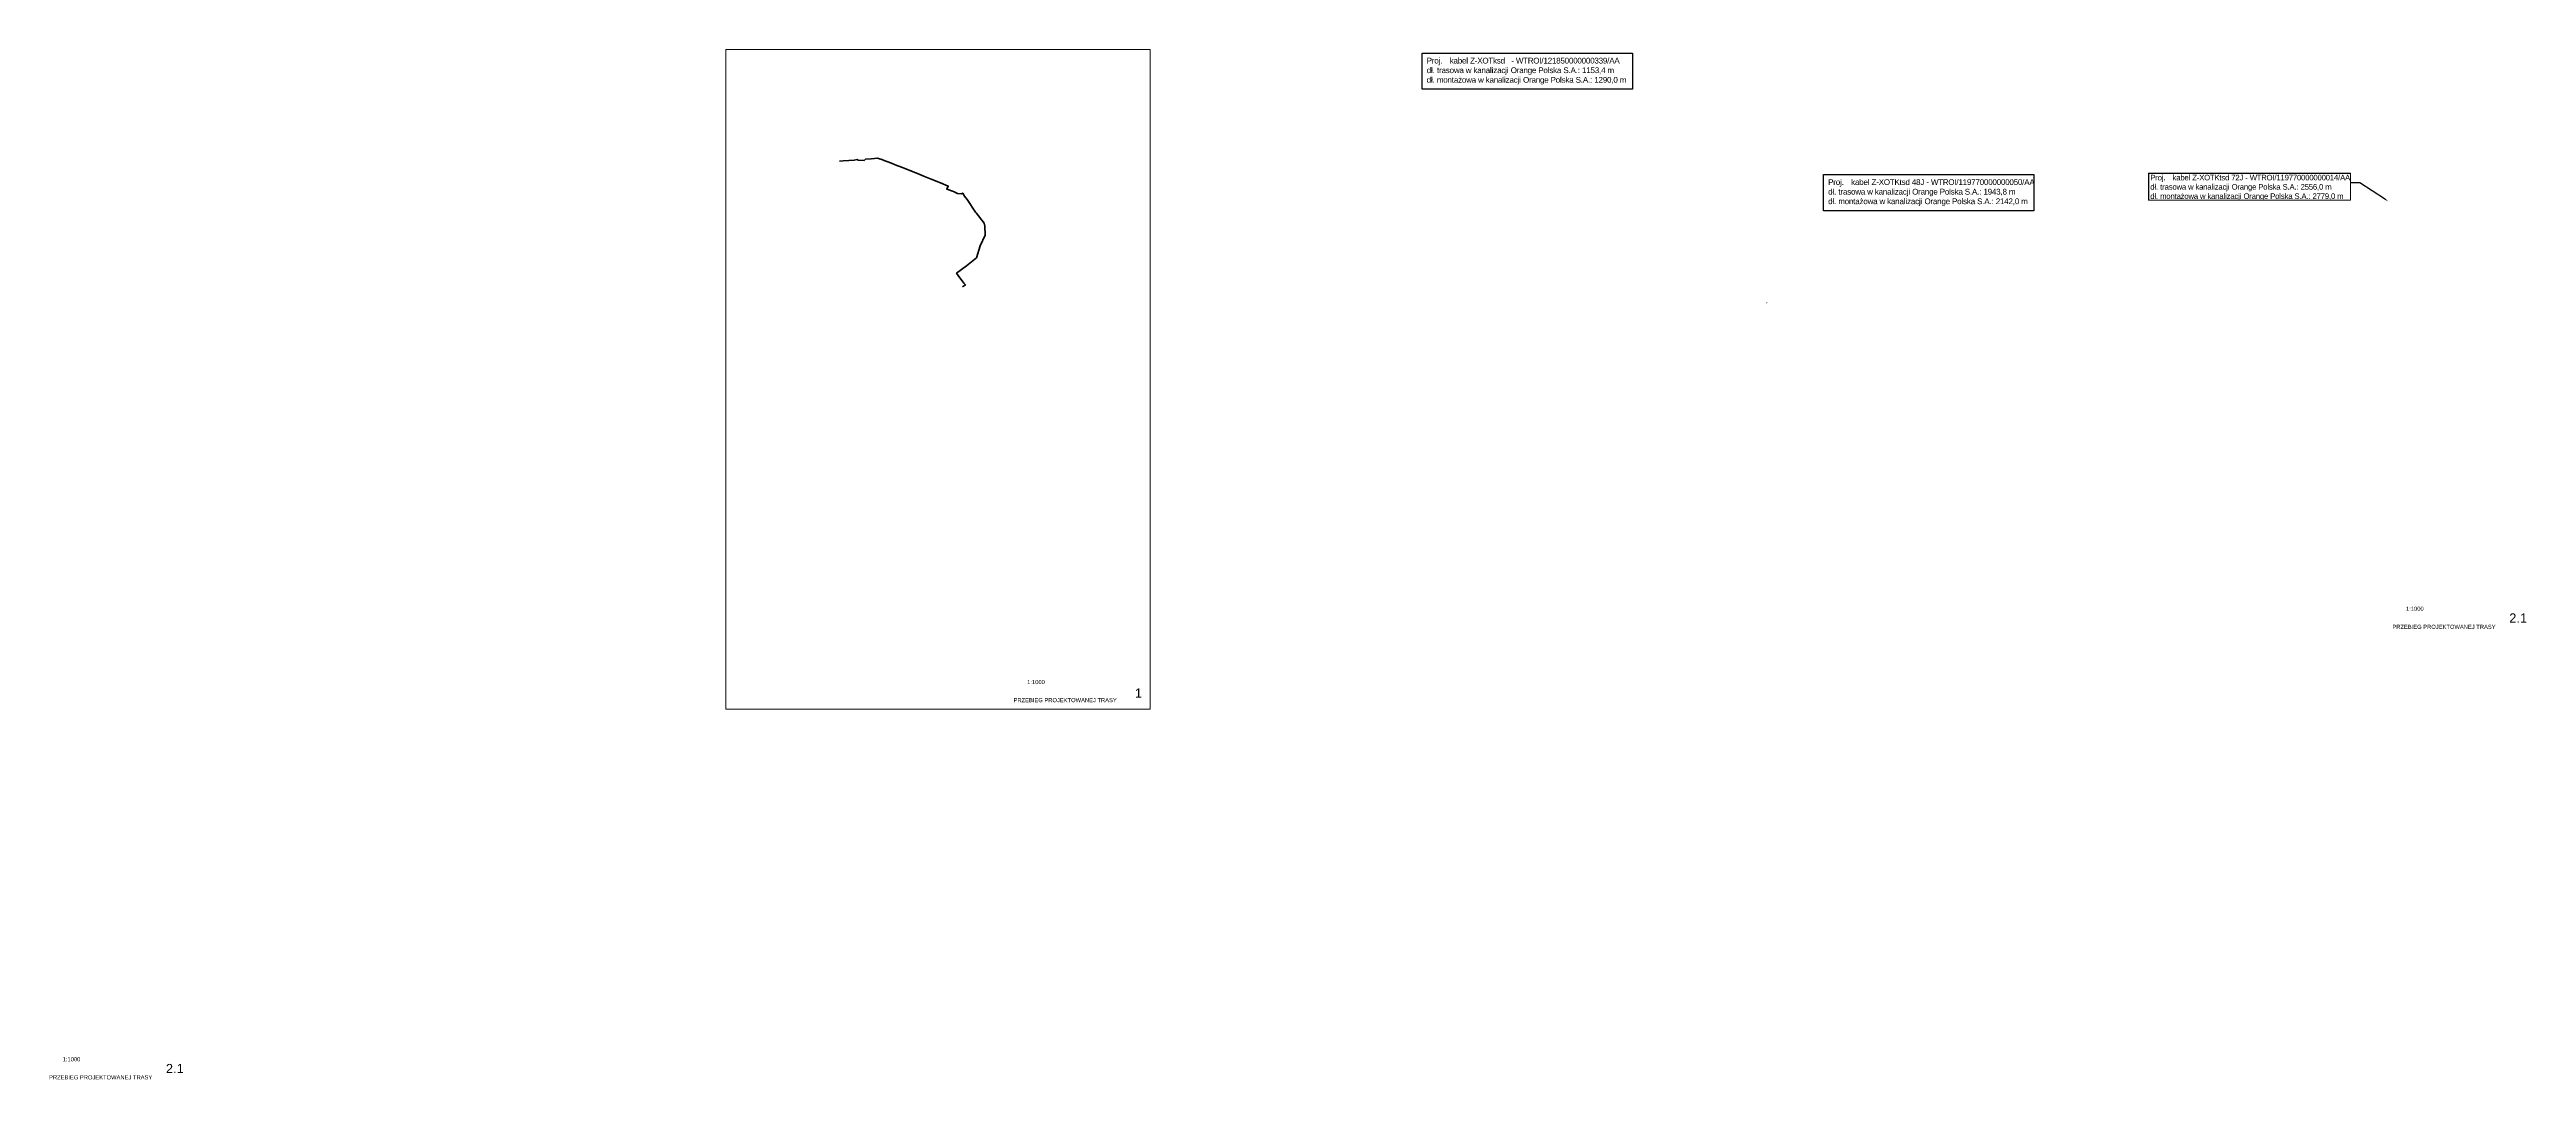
# Paper-space layout '1' of a CAD drawing. Header units: metres. Extents: x -294 to 783, y -161 to 287.
# The model-space entities are those that its viewports show. They can reach past a viewport. Long polylines and large blocks are cut down to what shows.
import ezdxf
from ezdxf import colors
from ezdxf.entities.mleader import LeaderData, LeaderLine
from ezdxf.math import Vec2, Vec3

# ---------------------------------------------------------------- set-up
doc = ezdxf.new("R2010")
doc.units = ezdxf.units.M
for name, color, linetype, lineweight in [('obramowanie ramek', 7, 'Continuous', 20), ('Otworówka', 7, 'Continuous', 20), ('wymiarowanie', 7, 'Continuous', 18)]:
    doc.layers.add(name, color=color, linetype=linetype, lineweight=lineweight)
doc.styles.get("Standard").update_dxf_attribs({"font": 'arial.ttf'})

msp = doc.modelspace()

# ---------------------------------------------------------------- linework, layer by layer
at = {"color": 1, "lineweight": 100}
msp.add_lwpolyline([(7511255.901457894, 5797214.850849879), (7511270.611677894, 5797216.039269879), (7511295.351357894, 5797217.678429879), (7511319.635527894, 5797219.17908988), (7511332.446437894, 5797221.36519988), (7511336.599167894, 5797219.290609879), (7511361.987187894, 5797217.92690988), (7511368.472157894, 5797223.407299879), (7511393.609977894, 5797225.171039879), (7511407.969937894, 5797226.524029879), (7511418.507957894, 5797227.652219879), (7511435.405137894, 5797222.873899879), (7511461.178867894, 5797213.519139879), (7511481.774337894, 5797205.469729879), (7511497.002617894, 5797199.139219879), (7511524.056057894, 5797188.626219879), (7511594.474137894, 5797160.567769879), (7511624.703577894, 5797148.272089879), (7511653.940377894, 5797136.103039879), (7511693.523497894, 5797120.815679879), (7511727.579167894, 5797106.760729879), (7511721.569477894, 5797093.58887988), (7511751.184907894, 5797082.223209879), (7511768.567077894, 5797074.483799879), (7511784.573897894, 5797073.399279879), (7511790.584707894, 5797076.078949879), (7511798.573327894, 5797063.317059879), (7511809.584367894, 5797048.663939879), (7511846.344347894, 5796993.208009879), (7511848.750167894, 5796990.374519879), (7511883.872117894, 5796945.470869879), (7511886.409497894, 5796931.87942988), (7511888.419347894, 5796893.652079879), (7511867.147587894, 5796847.45280988), (7511850.726367894, 5796795.00925988), (7511806.969667894, 5796759.80590988), (7511763.831327894, 5796727.573569879), (7511771.028967894, 5796717.495229879), (7511795.216147894, 5796684.51941988), (7511802.806367894, 5796676.96855988), (7511790.256937894, 5796668.17585988)], dxfattribs=at)

psp = doc.layouts.new('1')

# ---------------------------------------------------------------- linework, layer by layer
psp.add_solid([(452.7029933185941, 176.8339381092281), (452.2399774133104, 175.9320544974288), (452.385462638806, 176.9353549643579)])

# ---------------------------------------------------------------- texts
at = {"char_height": 2.5, "attachment_point": 1, "bg_fill": 3, "box_fill_scale": 1.3, "bg_fill_color": 1, "bg_fill_transparency": 0}
for s, insert in [('\\pxi-2.90388,l2.90388;{\\T0.95;Proj.^Ikabel Z-XOTksd   - WTROI/121850000000339/AA\\P\\pi0,l0;dł. trasowa w kanalizacji Orange Polska S.A.: 1153,4 m\\Pdł. montażowa w kanalizacji Orange Polska S.A.: 1290,0 m}', (304.6106956343792, 283)), ('\\pxi-2.90388,l2.90388;{\\T0.95;Proj.^Ikabel Z-XOTKtsd 48J - WTROI/119770000000050/AA\\P\\pi0,l0;dł. trasowa w kanalizacji Orange Polska S.A.: 1943,8 m\\Pdł. montażowa w kanalizacji Orange Polska S.A.: 2142,0 m}', (479.0629551808024, 230.2435523650445))]:
    psp.add_mtext(s, dxfattribs=dict(at, insert=insert))
at = {"layer": 'Otworówka', "char_height": 4, "attachment_point": 1}
for s, insert in [('2.1', (775.0353342087448, 41.63084048479737)), ('1', (177.8039682281571, 9.05452932090804)), ('2.1', (-243.3051490319791, -154.0402204320928))]:
    psp.add_mtext_dynamic_manual_height_columns(s, width=3.690570228204251, gutter_width=12.5, heights=[0], dxfattribs=dict(at, insert=insert))
at = {"layer": 'wymiarowanie', "char_height": 1.8, "attachment_point": 5}
for s, insert, width in [('1:1000', (734.0181946441922, 43.66807662956421), 36.20704221283903), ('\\pxi9;PRZEBIEG PROJEKTOWANEJ TRASY', (738.5925742069961, 35.81308310729321), 61.90700528883461), ('1:1000', (134.8241214592193, 11.82473347349191), 36.20704221283903), ('\\pxi9;PRZEBIEG PROJEKTOWANEJ TRASY', (139.3985010220231, 3.969739951220907), 61.90700528883461), ('\\pxi9;PRZEBIEG PROJEKTOWANEJ TRASY', (-279.7479090337276, -159.857977809597), 61.90700528883461), ('1:1000', (-284.3222885965315, -152.002984287326), 36.20704221283903)]:
    psp.add_mtext(s, dxfattribs=dict(at, insert=insert, width=width))

# ---------------------------------------------------------------- leaders
ml = psp.add_multileader_mtext('Standard')
ml.set_content('', color=256)
ml.set_leader_properties()
ml.build(insert=Vec2(0, 0))
ml.multileader.update_dxf_attribs({"dogleg_length": 0.36, "arrow_head_size": 2})
ctx = ml.context
ctx.base_point, ctx.char_height, ctx.arrow_head_size, ctx.landing_gap_size, ctx.plane_origin, ctx.plane_x_axis, ctx.plane_y_axis = Vec3(705.07035930688, 228.6914870285979), 2, 2, 0.09, Vec3(586.1631039650035, 147.7663466473983), Vec3(0.9999981751656926, 0.001910409716548522), Vec3(-0.001910409716548522, 0.9999981751656926)
ctx.text_align_type, ctx.attachment_type = 2, 2
notes = []
notes.append((ctx, [(1, (1, 1, 0), (710.054794912054, 228.7010093601862), (-0.9999981751656926, -0.001910409716548522), 4.804444700959709, [(0, [(722.5360604829973, 220.6331832664227)], 0, [])])]))
ctx.mtext.insert, ctx.mtext.text_direction, ctx.mtext.rotation, ctx.mtext.alignment, ctx.mtext.flow_direction = Vec3(705.160359142645, 228.6916589654724), Vec3(0.9999981751656926, 0.001910409716548522), 0.0019104108786098, 3, 5
for ctx, leaders in notes:
    for number, flags, end, landing, length, lines in leaders:
        leader = LeaderData()
        leader.index, (leader.has_last_leader_line, leader.has_dogleg_vector, leader.attachment_direction) = number, flags
        leader.last_leader_point, leader.dogleg_vector, leader.dogleg_length = Vec3(end), Vec3(landing), length
        for number, points, colour, breaks in lines:
            line = LeaderLine()
            line.index, line.vertices, line.color, line.breaks = number, Vec3.list(points), colors.encode_raw_color(colour), breaks
            leader.lines.append(line)
        ctx.leaders.append(leader)

# ---------------------------------------------------------------- viewports
at = {"layer": '0', "view_target_point": (-9.313226e-10, -6.519258e-09)}
psp.add_viewport(center=(92.19280023053537, 143.2803582087124), size=(184.3856004610707, 286.5607164174248), view_center_point=(7511682.915492184, 5796266.624631997), view_height=2865.607164174249, dxfattribs=at)

# ---------------------------------------------------------------- next in the draw order: linework, layer by layer
at = {"lineweight": -2}
for points in [[(302.6106956343792, 285), (394, 285), (394, 269.2986584811277), (302.6106956343792, 269.2986584811277)], [(477.0629551808024, 232.2435523650445), (568.4522595464232, 232.2435523650445), (568.4522595464232, 216.5422108461723), (477.0629551808024, 216.5422108461723)]]:
    psp.add_lwpolyline(points, close=True, dxfattribs=at)

# ---------------------------------------------------------------- next in the draw order: texts
at = {"lineweight": 30, "insert": (619.0429809135408, 232.1668733817156), "char_height": 2.4199, "width": 86.37474524442804, "attachment_point": 1, "bg_fill": 3, "box_fill_scale": 1.2, "bg_fill_color": 9, "bg_fill_true_color": 13158600, "bg_fill_transparency": 0}
psp.add_mtext('\\pxi-3,l3;{\\T0.95;Proj.^Ikabel Z-XOTKtsd 72J - WTROI/119770000000014/AA\\P\\pi0,l0;dł. trasowa w kanalizacji Orange Polska S.A.: 2556,0 m\\Pdł. montażowa w kanalizacji Orange Polska S.A.: 2779,0 m\\P}', dxfattribs=at)

# ---------------------------------------------------------------- next in the draw order: linework, layer by layer
at = {"layer": 'obramowanie ramek'}
psp.add_lwpolyline([(618.3170109135408, 221.1017716401129), (618.3170109135408, 232.8928433817157), (706.005977017397, 232.8928433817157), (706.005977017397, 221.101771640113)], close=True, dxfattribs=at)

doc.saveas('drawing.dxf')
